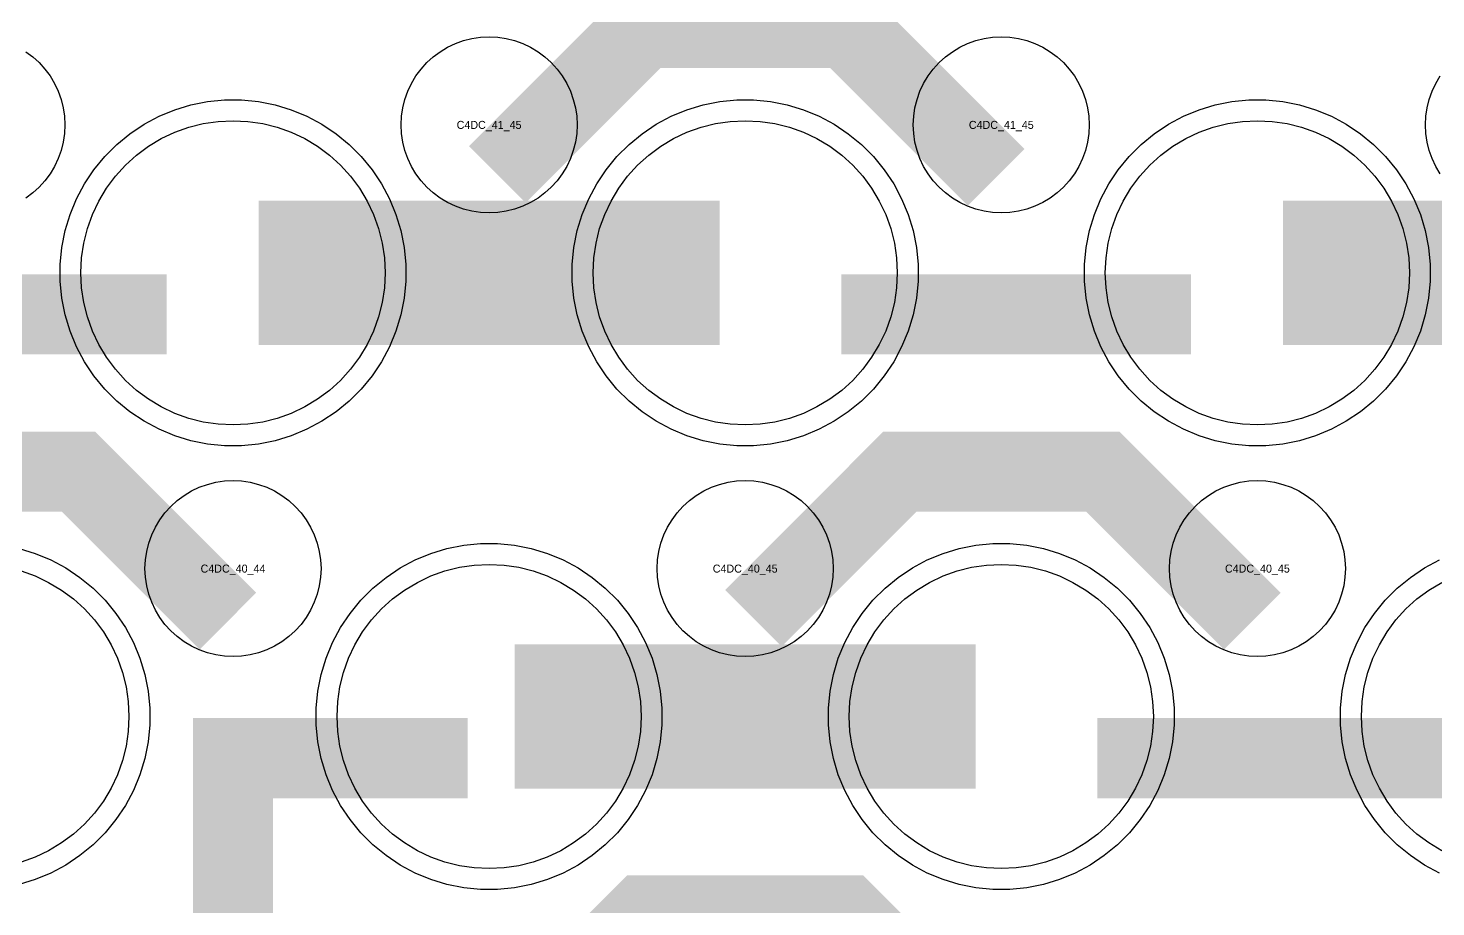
# Model space of a CAD drawing. Extents: x -11880 to 11880, y -14992 to 14992.
# Drawn here: x 2256 to 2695.8, y -9356.4 to -9082 of the extents above; entities that cross this region are included whole.
import ezdxf
from ezdxf.enums import TextEntityAlignment as Align

# ---------------------------------------------------------------- set-up
doc = ezdxf.new("R2010")
doc.units = 0
doc.header["$MEASUREMENT"] = 0
for name, color, linetype in [('GDS_775_DT_237', 138, 'CONTINUOUS'), ('RDL1_FS', 34, 'CONTINUOUS'), ('RDL_BS', 160, 'CONTINUOUS')]:
    doc.layers.add(name, color=color, linetype=linetype)

msp = doc.modelspace()

# ---------------------------------------------------------------- linework, layer by layer
at = {"layer": 'RDL1_FS', "color": 241, "true_color": 0xf7abae}
for points in [[(2320, -9205.944), (2315.343, -9205.715), (2310.732, -9205.031), (2306.209, -9203.899), (2301.819, -9202.327), (2297.605, -9200.335), (2293.605, -9197.937), (2289.86, -9195.159), (2286.406, -9192.029), (2283.276, -9188.575), (2280.498, -9184.83), (2278.1, -9180.83), (2276.108, -9176.616), (2274.536, -9172.226), (2273.404, -9167.703), (2272.72, -9163.092), (2272.491, -9158.435), (2272.72, -9153.778), (2273.404, -9149.167), (2274.536, -9144.644), (2276.108, -9140.254), (2278.1, -9136.04), (2280.498, -9132.04), (2283.276, -9128.295), (2286.406, -9124.841), (2289.86, -9121.711), (2293.605, -9118.933), (2297.605, -9116.535), (2301.819, -9114.543), (2306.209, -9112.971), (2310.732, -9111.839), (2315.343, -9111.155), (2320, -9110.926), (2324.657, -9111.155), (2329.268, -9111.839), (2333.791, -9112.971), (2338.181, -9114.543), (2342.395, -9116.535), (2346.395, -9118.933), (2350.14, -9121.711), (2353.594, -9124.841), (2356.724, -9128.295), (2359.502, -9132.04), (2361.9, -9136.04), (2363.892, -9140.254), (2365.464, -9144.644), (2366.596, -9149.167), (2367.28, -9153.778), (2367.509, -9158.435), (2367.28, -9163.092), (2366.596, -9167.703), (2365.464, -9172.226), (2363.892, -9176.616), (2361.9, -9180.83), (2359.502, -9184.83), (2356.724, -9188.575), (2353.594, -9192.029), (2350.14, -9195.159), (2346.395, -9197.937), (2342.395, -9200.335), (2338.181, -9202.327), (2333.791, -9203.899), (2329.268, -9205.031), (2324.657, -9205.715)], [(2480, -9205.944), (2475.343, -9205.715), (2470.732, -9205.031), (2466.209, -9203.899), (2461.819, -9202.327), (2457.605, -9200.335), (2453.605, -9197.937), (2449.86, -9195.159), (2446.406, -9192.029), (2443.276, -9188.575), (2440.498, -9184.83), (2438.1, -9180.83), (2436.108, -9176.616), (2434.536, -9172.226), (2433.404, -9167.703), (2432.72, -9163.092), (2432.491, -9158.435), (2432.72, -9153.778), (2433.404, -9149.167), (2434.536, -9144.644), (2436.108, -9140.254), (2438.1, -9136.04), (2440.498, -9132.04), (2443.276, -9128.295), (2446.406, -9124.841), (2449.86, -9121.711), (2453.605, -9118.933), (2457.605, -9116.535), (2461.819, -9114.543), (2466.209, -9112.971), (2470.732, -9111.839), (2475.343, -9111.155), (2480, -9110.926), (2484.657, -9111.155), (2489.268, -9111.839), (2493.791, -9112.971), (2498.181, -9114.543), (2502.395, -9116.535), (2506.395, -9118.933), (2510.14, -9121.711), (2513.594, -9124.841), (2516.724, -9128.295), (2519.502, -9132.04), (2521.9, -9136.04), (2523.892, -9140.254), (2525.464, -9144.644), (2526.596, -9149.167), (2527.28, -9153.778), (2527.509, -9158.435), (2527.28, -9163.092), (2526.596, -9167.703), (2525.464, -9172.226), (2523.892, -9176.616), (2521.9, -9180.83), (2519.502, -9184.83), (2516.724, -9188.575), (2513.594, -9192.029), (2510.14, -9195.159), (2506.395, -9197.937), (2502.395, -9200.335), (2498.181, -9202.327), (2493.791, -9203.899), (2489.268, -9205.031), (2484.657, -9205.715)], [(2640, -9205.944), (2635.343, -9205.715), (2630.732, -9205.031), (2626.209, -9203.899), (2621.819, -9202.327), (2617.605, -9200.335), (2613.605, -9197.937), (2609.86, -9195.159), (2606.406, -9192.029), (2603.276, -9188.575), (2600.498, -9184.83), (2598.1, -9180.83), (2596.108, -9176.616), (2594.536, -9172.226), (2593.404, -9167.703), (2592.72, -9163.092), (2592.491, -9158.435), (2592.72, -9153.778), (2593.404, -9149.167), (2594.536, -9144.644), (2596.108, -9140.254), (2598.1, -9136.04), (2600.498, -9132.04), (2603.276, -9128.295), (2606.406, -9124.841), (2609.86, -9121.711), (2613.605, -9118.933), (2617.605, -9116.535), (2621.819, -9114.543), (2626.209, -9112.971), (2630.732, -9111.839), (2635.343, -9111.155), (2640, -9110.926), (2644.657, -9111.155), (2649.268, -9111.839), (2653.791, -9112.971), (2658.181, -9114.543), (2662.395, -9116.535), (2666.395, -9118.933), (2670.14, -9121.711), (2673.594, -9124.841), (2676.724, -9128.295), (2679.502, -9132.04), (2681.9, -9136.04), (2683.892, -9140.254), (2685.464, -9144.644), (2686.596, -9149.167), (2687.28, -9153.778), (2687.509, -9158.435), (2687.28, -9163.092), (2686.596, -9167.703), (2685.464, -9172.226), (2683.892, -9176.616), (2681.9, -9180.83), (2679.502, -9184.83), (2676.724, -9188.575), (2673.594, -9192.029), (2670.14, -9195.159), (2666.395, -9197.937), (2662.395, -9200.335), (2658.181, -9202.327), (2653.791, -9203.899), (2649.268, -9205.031), (2644.657, -9205.715)]]:
    msp.add_lwpolyline(points, close=True, dxfattribs=at)
for points in [[(2328.002, -9158.435, 45, 45, 0), (2400.002, -9158.435, 45, 45, 0)], [(2400.002, -9158.435, 45, 45, 0), (2472.002, -9158.435, 45, 45, 0)], [(2648.002, -9158.435, 45, 45, 0), (2720.002, -9158.435, 45, 45, 0)]]:
    msp.add_lwpolyline(points, format="xyseb", dxfattribs=at)
msp.add_lwpolyline([(2253.791, -9251.536), (2258.181, -9253.108), (2262.395, -9255.1), (2266.395, -9257.498), (2270.14, -9260.276), (2273.594, -9263.406), (2276.724, -9266.86), (2279.502, -9270.605), (2281.9, -9274.605), (2283.892, -9278.819), (2285.464, -9283.209), (2286.596, -9287.732), (2287.28, -9292.343), (2287.509, -9297), (2287.28, -9301.657), (2286.596, -9306.268), (2285.464, -9310.791), (2283.892, -9315.181), (2281.9, -9319.395), (2279.502, -9323.395), (2276.724, -9327.14), (2273.594, -9330.594), (2270.14, -9333.724), (2266.395, -9336.502), (2262.395, -9338.9), (2258.181, -9340.892), (2253.791, -9342.464)], dxfattribs=at)
at = {"layer": 'RDL1_FS'}
for points in [[(2400, -9344.509), (2395.343, -9344.28), (2390.732, -9343.596), (2386.209, -9342.464), (2381.819, -9340.892), (2377.605, -9338.9), (2373.605, -9336.502), (2369.86, -9333.724), (2366.406, -9330.594), (2363.276, -9327.14), (2360.498, -9323.395), (2358.1, -9319.395), (2356.108, -9315.181), (2354.536, -9310.791), (2353.404, -9306.268), (2352.72, -9301.657), (2352.491, -9297), (2352.72, -9292.343), (2353.404, -9287.732), (2354.536, -9283.209), (2356.108, -9278.819), (2358.1, -9274.605), (2360.498, -9270.605), (2363.276, -9266.86), (2366.406, -9263.406), (2369.86, -9260.276), (2373.605, -9257.498), (2377.605, -9255.1), (2381.819, -9253.108), (2386.209, -9251.536), (2390.732, -9250.404), (2395.343, -9249.72), (2400, -9249.491), (2404.657, -9249.72), (2409.268, -9250.404), (2413.791, -9251.536), (2418.181, -9253.108), (2422.395, -9255.1), (2426.395, -9257.498), (2430.14, -9260.276), (2433.594, -9263.406), (2436.724, -9266.86), (2439.502, -9270.605), (2441.9, -9274.605), (2443.892, -9278.819), (2445.464, -9283.209), (2446.596, -9287.732), (2447.28, -9292.343), (2447.509, -9297), (2447.28, -9301.657), (2446.596, -9306.268), (2445.464, -9310.791), (2443.892, -9315.181), (2441.9, -9319.395), (2439.502, -9323.395), (2436.724, -9327.14), (2433.594, -9330.594), (2430.14, -9333.724), (2426.395, -9336.502), (2422.395, -9338.9), (2418.181, -9340.892), (2413.791, -9342.464), (2409.268, -9343.596), (2404.657, -9344.28)], [(2560, -9344.509), (2555.343, -9344.28), (2550.732, -9343.596), (2546.209, -9342.464), (2541.819, -9340.892), (2537.605, -9338.9), (2533.605, -9336.502), (2529.86, -9333.724), (2526.406, -9330.594), (2523.276, -9327.14), (2520.498, -9323.395), (2518.1, -9319.395), (2516.108, -9315.181), (2514.536, -9310.791), (2513.404, -9306.268), (2512.72, -9301.657), (2512.491, -9297), (2512.72, -9292.343), (2513.404, -9287.732), (2514.536, -9283.209), (2516.108, -9278.819), (2518.1, -9274.605), (2520.498, -9270.605), (2523.276, -9266.86), (2526.406, -9263.406), (2529.86, -9260.276), (2533.605, -9257.498), (2537.605, -9255.1), (2541.819, -9253.108), (2546.209, -9251.536), (2550.732, -9250.404), (2555.343, -9249.72), (2560, -9249.491), (2564.657, -9249.72), (2569.268, -9250.404), (2573.791, -9251.536), (2578.181, -9253.108), (2582.395, -9255.1), (2586.395, -9257.498), (2590.14, -9260.276), (2593.594, -9263.406), (2596.724, -9266.86), (2599.502, -9270.605), (2601.9, -9274.605), (2603.892, -9278.819), (2605.464, -9283.209), (2606.596, -9287.732), (2607.28, -9292.343), (2607.509, -9297), (2607.28, -9301.657), (2606.596, -9306.268), (2605.464, -9310.791), (2603.892, -9315.181), (2601.9, -9319.395), (2599.502, -9323.395), (2596.724, -9327.14), (2593.594, -9330.594), (2590.14, -9333.724), (2586.395, -9336.502), (2582.395, -9338.9), (2578.181, -9340.892), (2573.791, -9342.464), (2569.268, -9343.596), (2564.657, -9344.28)]]:
    msp.add_lwpolyline(points, close=True, dxfattribs=at)
msp.add_lwpolyline([(2697.605, -9338.9), (2693.605, -9336.502), (2689.86, -9333.724), (2686.406, -9330.594), (2683.276, -9327.14), (2680.498, -9323.395), (2678.1, -9319.395), (2676.108, -9315.181), (2674.536, -9310.791), (2673.404, -9306.268), (2672.72, -9301.657), (2672.491, -9297), (2672.72, -9292.343), (2673.404, -9287.732), (2674.536, -9283.209), (2676.108, -9278.819), (2678.1, -9274.605), (2680.498, -9270.605), (2683.276, -9266.86), (2686.406, -9263.406), (2689.86, -9260.276), (2693.605, -9257.498), (2697.605, -9255.1)], dxfattribs=at)
for points in [[(2408.002, -9297, 45, 45, 0), (2480.002, -9297, 45, 45, 0)], [(2480.002, -9297, 45, 45, 0), (2552.002, -9297, 45, 45, 0)]]:
    msp.add_lwpolyline(points, format="xyseb", dxfattribs=at)
at = {"layer": 'RDL_BS'}
for points in [[(2402.562, -9127.749, 25, 25, 0), (2448.377, -9081.934, 25, 25, 0), (2481.93, -9081.934, 25, 25, 0)], [(2558.401, -9128.648, 25, 25, 0), (2511.687, -9081.934, 25, 25, 0), (2481.929, -9081.934, 25, 25, 0)], [(2318.401, -9267.213, 25, 25, 0), (2271.687, -9220.499, 25, 25, 0), (2241.929, -9220.499, 25, 25, 0)], [(2482.562, -9266.314, 25, 25, 0), (2528.377, -9220.499, 25, 25, 0), (2561.93, -9220.499, 25, 25, 0)], [(2638.401, -9267.213, 25, 25, 0), (2591.687, -9220.499, 25, 25, 0), (2561.929, -9220.499, 25, 25, 0)], [(2320, -9404.29, 25, 25, 0), (2320, -9297.513, 25, 25, 0)], [(2307.5, -9310.013, 25, 25, 0), (2393.333, -9310.013, 25, 25, 0)], [(2347.056, -9310.013, 25, 25, 0), (2388.26, -9310.013, 25, 25, 0)], [(2590.016, -9310.013, 25, 25, 0), (2699.281, -9310.013, 25, 25, 0)], [(2320, -9327.982, 25, 25, 0), (2320, -9373.602, 25, 25, 0)], [(2402.562, -9404.879, 25, 25, 0), (2448.377, -9359.064, 25, 25, 0), (2481.93, -9359.064, 25, 25, 0)], [(2558.401, -9405.778, 25, 25, 0), (2511.687, -9359.064, 25, 25, 0), (2481.929, -9359.064, 25, 25, 0)]]:
    msp.add_lwpolyline(points, format="xyseb", dxfattribs=at)
for points in [[(2400, -9139.741), (2397.307, -9139.609), (2394.635, -9139.213), (2392.016, -9138.556), (2389.481, -9137.649), (2387.044, -9136.497), (2384.72, -9135.104), (2382.557, -9133.501), (2380.558, -9131.689), (2378.746, -9129.69), (2377.143, -9127.527), (2375.75, -9125.203), (2374.598, -9122.766), (2373.691, -9120.231), (2373.034, -9117.612), (2372.638, -9114.94), (2372.506, -9112.247), (2372.638, -9109.554), (2373.034, -9106.882), (2373.691, -9104.263), (2374.598, -9101.728), (2375.75, -9099.291), (2377.143, -9096.967), (2378.746, -9094.804), (2380.558, -9092.805), (2382.557, -9090.993), (2384.72, -9089.39), (2387.044, -9087.997), (2389.481, -9086.845), (2392.016, -9085.938), (2394.635, -9085.281), (2397.307, -9084.885), (2400, -9084.753), (2402.693, -9084.885), (2405.365, -9085.281), (2407.984, -9085.938), (2410.519, -9086.845), (2412.956, -9087.997), (2415.28, -9089.39), (2417.443, -9090.993), (2419.442, -9092.805), (2421.254, -9094.804), (2422.857, -9096.967), (2424.25, -9099.291), (2425.402, -9101.728), (2426.309, -9104.263), (2426.966, -9106.882), (2427.362, -9109.554), (2427.494, -9112.247), (2427.362, -9114.94), (2426.966, -9117.612), (2426.309, -9120.231), (2425.402, -9122.766), (2424.25, -9125.203), (2422.857, -9127.527), (2421.254, -9129.69), (2419.442, -9131.689), (2417.443, -9133.501), (2415.28, -9135.104), (2412.956, -9136.497), (2410.519, -9137.649), (2407.984, -9138.556), (2405.365, -9139.213), (2402.693, -9139.609)], [(2560, -9139.741), (2557.307, -9139.609), (2554.635, -9139.213), (2552.016, -9138.556), (2549.481, -9137.649), (2547.044, -9136.497), (2544.72, -9135.104), (2542.557, -9133.501), (2540.558, -9131.689), (2538.746, -9129.69), (2537.143, -9127.527), (2535.75, -9125.203), (2534.598, -9122.766), (2533.691, -9120.231), (2533.034, -9117.612), (2532.638, -9114.94), (2532.506, -9112.247), (2532.638, -9109.554), (2533.034, -9106.882), (2533.691, -9104.263), (2534.598, -9101.728), (2535.75, -9099.291), (2537.143, -9096.967), (2538.746, -9094.804), (2540.558, -9092.805), (2542.557, -9090.993), (2544.72, -9089.39), (2547.044, -9087.997), (2549.481, -9086.845), (2552.016, -9085.938), (2554.635, -9085.281), (2557.307, -9084.885), (2560, -9084.753), (2562.693, -9084.885), (2565.365, -9085.281), (2567.984, -9085.938), (2570.519, -9086.845), (2572.956, -9087.997), (2575.28, -9089.39), (2577.443, -9090.993), (2579.442, -9092.805), (2581.254, -9094.804), (2582.857, -9096.967), (2584.25, -9099.291), (2585.402, -9101.728), (2586.309, -9104.263), (2586.966, -9106.882), (2587.362, -9109.554), (2587.494, -9112.247), (2587.362, -9114.94), (2586.966, -9117.612), (2586.309, -9120.231), (2585.402, -9122.766), (2584.25, -9125.203), (2582.857, -9127.527), (2581.254, -9129.69), (2579.442, -9131.689), (2577.443, -9133.501), (2575.28, -9135.104), (2572.956, -9136.497), (2570.519, -9137.649), (2567.984, -9138.556), (2565.365, -9139.213), (2562.693, -9139.609)], [(2320, -9278.306), (2317.307, -9278.174), (2314.635, -9277.778), (2312.016, -9277.121), (2309.481, -9276.214), (2307.044, -9275.062), (2304.72, -9273.669), (2302.557, -9272.066), (2300.558, -9270.254), (2298.746, -9268.255), (2297.143, -9266.092), (2295.75, -9263.768), (2294.598, -9261.331), (2293.691, -9258.796), (2293.034, -9256.177), (2292.638, -9253.505), (2292.506, -9250.812), (2292.638, -9248.119), (2293.034, -9245.447), (2293.691, -9242.828), (2294.598, -9240.293), (2295.75, -9237.856), (2297.143, -9235.532), (2298.746, -9233.369), (2300.558, -9231.37), (2302.557, -9229.558), (2304.72, -9227.955), (2307.044, -9226.562), (2309.481, -9225.41), (2312.016, -9224.503), (2314.635, -9223.846), (2317.307, -9223.45), (2320, -9223.318), (2322.693, -9223.45), (2325.365, -9223.846), (2327.984, -9224.503), (2330.519, -9225.41), (2332.956, -9226.562), (2335.28, -9227.955), (2337.443, -9229.558), (2339.442, -9231.37), (2341.254, -9233.369), (2342.857, -9235.532), (2344.25, -9237.856), (2345.402, -9240.293), (2346.309, -9242.828), (2346.966, -9245.447), (2347.362, -9248.119), (2347.494, -9250.812), (2347.362, -9253.505), (2346.966, -9256.177), (2346.309, -9258.796), (2345.402, -9261.331), (2344.25, -9263.768), (2342.857, -9266.092), (2341.254, -9268.255), (2339.442, -9270.254), (2337.443, -9272.066), (2335.28, -9273.669), (2332.956, -9275.062), (2330.519, -9276.214), (2327.984, -9277.121), (2325.365, -9277.778), (2322.693, -9278.174)], [(2480, -9278.306), (2477.307, -9278.174), (2474.635, -9277.778), (2472.016, -9277.121), (2469.481, -9276.214), (2467.044, -9275.062), (2464.72, -9273.669), (2462.557, -9272.066), (2460.558, -9270.254), (2458.746, -9268.255), (2457.143, -9266.092), (2455.75, -9263.768), (2454.598, -9261.331), (2453.691, -9258.796), (2453.034, -9256.177), (2452.638, -9253.505), (2452.506, -9250.812), (2452.638, -9248.119), (2453.034, -9245.447), (2453.691, -9242.828), (2454.598, -9240.293), (2455.75, -9237.856), (2457.143, -9235.532), (2458.746, -9233.369), (2460.558, -9231.37), (2462.557, -9229.558), (2464.72, -9227.955), (2467.044, -9226.562), (2469.481, -9225.41), (2472.016, -9224.503), (2474.635, -9223.846), (2477.307, -9223.45), (2480, -9223.318), (2482.693, -9223.45), (2485.365, -9223.846), (2487.984, -9224.503), (2490.519, -9225.41), (2492.956, -9226.562), (2495.28, -9227.955), (2497.443, -9229.558), (2499.442, -9231.37), (2501.254, -9233.369), (2502.857, -9235.532), (2504.25, -9237.856), (2505.402, -9240.293), (2506.309, -9242.828), (2506.966, -9245.447), (2507.362, -9248.119), (2507.494, -9250.812), (2507.362, -9253.505), (2506.966, -9256.177), (2506.309, -9258.796), (2505.402, -9261.331), (2504.25, -9263.768), (2502.857, -9266.092), (2501.254, -9268.255), (2499.442, -9270.254), (2497.443, -9272.066), (2495.28, -9273.669), (2492.956, -9275.062), (2490.519, -9276.214), (2487.984, -9277.121), (2485.365, -9277.778), (2482.693, -9278.174)], [(2640, -9278.306), (2637.307, -9278.174), (2634.635, -9277.778), (2632.016, -9277.121), (2629.481, -9276.214), (2627.044, -9275.062), (2624.72, -9273.669), (2622.557, -9272.066), (2620.558, -9270.254), (2618.746, -9268.255), (2617.143, -9266.092), (2615.75, -9263.768), (2614.598, -9261.331), (2613.691, -9258.796), (2613.034, -9256.177), (2612.638, -9253.505), (2612.506, -9250.812), (2612.638, -9248.119), (2613.034, -9245.447), (2613.691, -9242.828), (2614.598, -9240.293), (2615.75, -9237.856), (2617.143, -9235.532), (2618.746, -9233.369), (2620.558, -9231.37), (2622.557, -9229.558), (2624.72, -9227.955), (2627.044, -9226.562), (2629.481, -9225.41), (2632.016, -9224.503), (2634.635, -9223.846), (2637.307, -9223.45), (2640, -9223.318), (2642.693, -9223.45), (2645.365, -9223.846), (2647.984, -9224.503), (2650.519, -9225.41), (2652.956, -9226.562), (2655.28, -9227.955), (2657.443, -9229.558), (2659.442, -9231.37), (2661.254, -9233.369), (2662.857, -9235.532), (2664.25, -9237.856), (2665.402, -9240.293), (2666.309, -9242.828), (2666.966, -9245.447), (2667.362, -9248.119), (2667.494, -9250.812), (2667.362, -9253.505), (2666.966, -9256.177), (2666.309, -9258.796), (2665.402, -9261.331), (2664.25, -9263.768), (2662.857, -9266.092), (2661.254, -9268.255), (2659.442, -9270.254), (2657.443, -9272.066), (2655.28, -9273.669), (2652.956, -9275.062), (2650.519, -9276.214), (2647.984, -9277.121), (2645.365, -9277.778), (2642.693, -9278.174)], [(2397.356, -9351), (2392.062, -9350.483), (2386.835, -9349.437), (2381.795, -9347.906), (2376.885, -9345.875), (2372.223, -9343.383), (2367.809, -9340.436), (2363.708, -9337.074), (2359.926, -9333.292), (2356.564, -9329.191), (2353.617, -9324.777), (2351.125, -9320.115), (2349.094, -9315.205), (2347.563, -9310.165), (2346.517, -9304.938), (2346, -9299.644), (2346, -9294.356), (2346.517, -9289.062), (2347.563, -9283.835), (2349.094, -9278.795), (2351.125, -9273.885), (2353.617, -9269.223), (2356.564, -9264.809), (2359.926, -9260.708), (2363.708, -9256.926), (2367.809, -9253.564), (2372.223, -9250.617), (2376.885, -9248.125), (2381.795, -9246.094), (2386.835, -9244.563), (2392.062, -9243.517), (2397.356, -9243), (2402.644, -9243), (2407.938, -9243.517), (2413.165, -9244.563), (2418.205, -9246.094), (2423.115, -9248.125), (2427.777, -9250.617), (2432.191, -9253.564), (2436.292, -9256.926), (2440.074, -9260.708), (2443.436, -9264.809), (2446.383, -9269.223), (2448.875, -9273.885), (2450.906, -9278.795), (2452.437, -9283.835), (2453.483, -9289.062), (2454, -9294.356), (2454, -9299.644), (2453.483, -9304.938), (2452.437, -9310.165), (2450.906, -9315.205), (2448.875, -9320.115), (2446.383, -9324.777), (2443.436, -9329.191), (2440.074, -9333.292), (2436.292, -9337.074), (2432.191, -9340.436), (2427.777, -9343.383), (2423.115, -9345.875), (2418.205, -9347.906), (2413.165, -9349.437), (2407.938, -9350.483), (2402.644, -9351)], [(2557.356, -9351), (2552.062, -9350.483), (2546.835, -9349.437), (2541.795, -9347.906), (2536.885, -9345.875), (2532.223, -9343.383), (2527.809, -9340.436), (2523.708, -9337.074), (2519.926, -9333.292), (2516.564, -9329.191), (2513.617, -9324.777), (2511.125, -9320.115), (2509.094, -9315.205), (2507.563, -9310.165), (2506.517, -9304.938), (2506, -9299.644), (2506, -9294.356), (2506.517, -9289.062), (2507.563, -9283.835), (2509.094, -9278.795), (2511.125, -9273.885), (2513.617, -9269.223), (2516.564, -9264.809), (2519.926, -9260.708), (2523.708, -9256.926), (2527.809, -9253.564), (2532.223, -9250.617), (2536.885, -9248.125), (2541.795, -9246.094), (2546.835, -9244.563), (2552.062, -9243.517), (2557.356, -9243), (2562.644, -9243), (2567.938, -9243.517), (2573.165, -9244.563), (2578.205, -9246.094), (2583.115, -9248.125), (2587.777, -9250.617), (2592.191, -9253.564), (2596.292, -9256.926), (2600.074, -9260.708), (2603.436, -9264.809), (2606.383, -9269.223), (2608.875, -9273.885), (2610.906, -9278.795), (2612.437, -9283.835), (2613.483, -9289.062), (2614, -9294.356), (2614, -9299.644), (2613.483, -9304.938), (2612.437, -9310.165), (2610.906, -9315.205), (2608.875, -9320.115), (2606.383, -9324.777), (2603.436, -9329.191), (2600.074, -9333.292), (2596.292, -9337.074), (2592.191, -9340.436), (2587.777, -9343.383), (2583.115, -9345.875), (2578.205, -9347.906), (2573.165, -9349.437), (2567.938, -9350.483), (2562.644, -9351)]]:
    msp.add_lwpolyline(points, close=True, dxfattribs=at)
for points in [[(2255.28, -9089.39), (2257.443, -9090.993), (2259.442, -9092.805), (2261.254, -9094.804), (2262.857, -9096.967), (2264.25, -9099.291), (2265.402, -9101.728), (2266.309, -9104.263), (2266.966, -9106.882), (2267.362, -9109.554), (2267.494, -9112.247), (2267.362, -9114.94), (2266.966, -9117.612), (2266.309, -9120.231), (2265.402, -9122.766), (2264.25, -9125.203), (2262.857, -9127.527), (2261.254, -9129.69), (2259.442, -9131.689), (2257.443, -9133.501), (2255.28, -9135.104)], [(2697.143, -9127.527), (2695.75, -9125.203), (2694.598, -9122.766), (2693.691, -9120.231), (2693.034, -9117.612), (2692.638, -9114.94), (2692.506, -9112.247), (2692.638, -9109.554), (2693.034, -9106.882), (2693.691, -9104.263), (2694.598, -9101.728), (2695.75, -9099.291), (2697.143, -9096.967)], [(2696.885, -9345.875), (2692.223, -9343.383), (2687.809, -9340.436), (2683.708, -9337.074), (2679.926, -9333.292), (2676.564, -9329.191), (2673.617, -9324.777), (2671.125, -9320.115), (2669.094, -9315.205), (2667.563, -9310.165), (2666.517, -9304.938), (2666, -9299.644), (2666, -9294.356), (2666.517, -9289.062), (2667.563, -9283.835), (2669.094, -9278.795), (2671.125, -9273.885), (2673.617, -9269.223), (2676.564, -9264.809), (2679.926, -9260.708), (2683.708, -9256.926), (2687.809, -9253.564), (2692.223, -9250.617), (2696.885, -9248.125)]]:
    msp.add_lwpolyline(points, dxfattribs=at)
at = {"layer": 'RDL_BS', "color": 241, "true_color": 0xf7abae}
for points in [[(2317.356, -9212.435), (2312.062, -9211.918), (2306.835, -9210.872), (2301.795, -9209.341), (2296.885, -9207.31), (2292.223, -9204.818), (2287.809, -9201.871), (2283.708, -9198.509), (2279.926, -9194.727), (2276.564, -9190.626), (2273.617, -9186.212), (2271.125, -9181.55), (2269.094, -9176.64), (2267.563, -9171.6), (2266.517, -9166.373), (2266, -9161.079), (2266, -9155.791), (2266.517, -9150.497), (2267.563, -9145.27), (2269.094, -9140.23), (2271.125, -9135.32), (2273.617, -9130.658), (2276.564, -9126.244), (2279.926, -9122.143), (2283.708, -9118.361), (2287.809, -9114.999), (2292.223, -9112.052), (2296.885, -9109.56), (2301.795, -9107.529), (2306.835, -9105.998), (2312.062, -9104.952), (2317.356, -9104.435), (2322.644, -9104.435), (2327.938, -9104.952), (2333.165, -9105.998), (2338.205, -9107.529), (2343.115, -9109.56), (2347.777, -9112.052), (2352.191, -9114.999), (2356.292, -9118.361), (2360.074, -9122.143), (2363.436, -9126.244), (2366.383, -9130.658), (2368.875, -9135.32), (2370.906, -9140.23), (2372.437, -9145.27), (2373.483, -9150.497), (2374, -9155.791), (2374, -9161.079), (2373.483, -9166.373), (2372.437, -9171.6), (2370.906, -9176.64), (2368.875, -9181.55), (2366.383, -9186.212), (2363.436, -9190.626), (2360.074, -9194.727), (2356.292, -9198.509), (2352.191, -9201.871), (2347.777, -9204.818), (2343.115, -9207.31), (2338.205, -9209.341), (2333.165, -9210.872), (2327.938, -9211.918), (2322.644, -9212.435)], [(2477.356, -9212.435), (2472.062, -9211.918), (2466.835, -9210.872), (2461.795, -9209.341), (2456.885, -9207.31), (2452.223, -9204.818), (2447.809, -9201.871), (2443.708, -9198.509), (2439.926, -9194.727), (2436.564, -9190.626), (2433.617, -9186.212), (2431.125, -9181.55), (2429.094, -9176.64), (2427.563, -9171.6), (2426.517, -9166.373), (2426, -9161.079), (2426, -9155.791), (2426.517, -9150.497), (2427.563, -9145.27), (2429.094, -9140.23), (2431.125, -9135.32), (2433.617, -9130.658), (2436.564, -9126.244), (2439.926, -9122.143), (2443.708, -9118.361), (2447.809, -9114.999), (2452.223, -9112.052), (2456.885, -9109.56), (2461.795, -9107.529), (2466.835, -9105.998), (2472.062, -9104.952), (2477.356, -9104.435), (2482.644, -9104.435), (2487.938, -9104.952), (2493.165, -9105.998), (2498.205, -9107.529), (2503.115, -9109.56), (2507.777, -9112.052), (2512.191, -9114.999), (2516.292, -9118.361), (2520.074, -9122.143), (2523.436, -9126.244), (2526.383, -9130.658), (2528.875, -9135.32), (2530.906, -9140.23), (2532.437, -9145.27), (2533.483, -9150.497), (2534, -9155.791), (2534, -9161.079), (2533.483, -9166.373), (2532.437, -9171.6), (2530.906, -9176.64), (2528.875, -9181.55), (2526.383, -9186.212), (2523.436, -9190.626), (2520.074, -9194.727), (2516.292, -9198.509), (2512.191, -9201.871), (2507.777, -9204.818), (2503.115, -9207.31), (2498.205, -9209.341), (2493.165, -9210.872), (2487.938, -9211.918), (2482.644, -9212.435)], [(2637.356, -9212.435), (2632.062, -9211.918), (2626.835, -9210.872), (2621.795, -9209.341), (2616.885, -9207.31), (2612.223, -9204.818), (2607.809, -9201.871), (2603.708, -9198.509), (2599.926, -9194.727), (2596.564, -9190.626), (2593.617, -9186.212), (2591.125, -9181.55), (2589.094, -9176.64), (2587.563, -9171.6), (2586.517, -9166.373), (2586, -9161.079), (2586, -9155.791), (2586.517, -9150.497), (2587.563, -9145.27), (2589.094, -9140.23), (2591.125, -9135.32), (2593.617, -9130.658), (2596.564, -9126.244), (2599.926, -9122.143), (2603.708, -9118.361), (2607.809, -9114.999), (2612.223, -9112.052), (2616.885, -9109.56), (2621.795, -9107.529), (2626.835, -9105.998), (2632.062, -9104.952), (2637.356, -9104.435), (2642.644, -9104.435), (2647.938, -9104.952), (2653.165, -9105.998), (2658.205, -9107.529), (2663.115, -9109.56), (2667.777, -9112.052), (2672.191, -9114.999), (2676.292, -9118.361), (2680.074, -9122.143), (2683.436, -9126.244), (2686.383, -9130.658), (2688.875, -9135.32), (2690.906, -9140.23), (2692.437, -9145.27), (2693.483, -9150.497), (2694, -9155.791), (2694, -9161.079), (2693.483, -9166.373), (2692.437, -9171.6), (2690.906, -9176.64), (2688.875, -9181.55), (2686.383, -9186.212), (2683.436, -9190.626), (2680.074, -9194.727), (2676.292, -9198.509), (2672.191, -9201.871), (2667.777, -9204.818), (2663.115, -9207.31), (2658.205, -9209.341), (2653.165, -9210.872), (2647.938, -9211.918), (2642.644, -9212.435)]]:
    msp.add_lwpolyline(points, close=True, dxfattribs=at)
for points in [[(2190.016, -9171.448, 25, 25, 0), (2299.281, -9171.448, 25, 25, 0)], [(2510.016, -9171.448, 25, 25, 0), (2619.281, -9171.448, 25, 25, 0)]]:
    msp.add_lwpolyline(points, format="xyseb", dxfattribs=at)
msp.add_lwpolyline([(2253.165, -9244.563), (2258.205, -9246.094), (2263.115, -9248.125), (2267.777, -9250.617), (2272.191, -9253.564), (2276.292, -9256.926), (2280.074, -9260.708), (2283.436, -9264.809), (2286.383, -9269.223), (2288.875, -9273.885), (2290.906, -9278.795), (2292.437, -9283.835), (2293.483, -9289.062), (2294, -9294.356), (2294, -9299.644), (2293.483, -9304.938), (2292.437, -9310.165), (2290.906, -9315.205), (2288.875, -9320.115), (2286.383, -9324.777), (2283.436, -9329.191), (2280.074, -9333.292), (2276.292, -9337.074), (2272.191, -9340.436), (2267.777, -9343.383), (2263.115, -9345.875), (2258.205, -9347.906), (2253.165, -9349.437)], dxfattribs=at)

# ---------------------------------------------------------------- texts
at = {"layer": 'GDS_775_DT_237'}
for s, p in [('C4DC_41_45', (2400, -9112.247)), ('C4DC_41_45', (2400, -9112.247)), ('C4DC_41_45', (2560, -9112.247)), ('C4DC_41_45', (2560, -9112.247)), ('C4DC_40_44', (2320, -9250.812)), ('C4DC_40_44', (2320, -9250.812)), ('C4DC_40_45', (2480, -9250.812)), ('C4DC_40_45', (2480, -9250.812)), ('C4DC_40_45', (2640, -9250.812)), ('C4DC_40_45', (2640, -9250.812))]:
    msp.add_text(s, height=2.5, dxfattribs=at).set_placement(p, align=Align.MIDDLE_CENTER)

doc.saveas('drawing.dxf')
